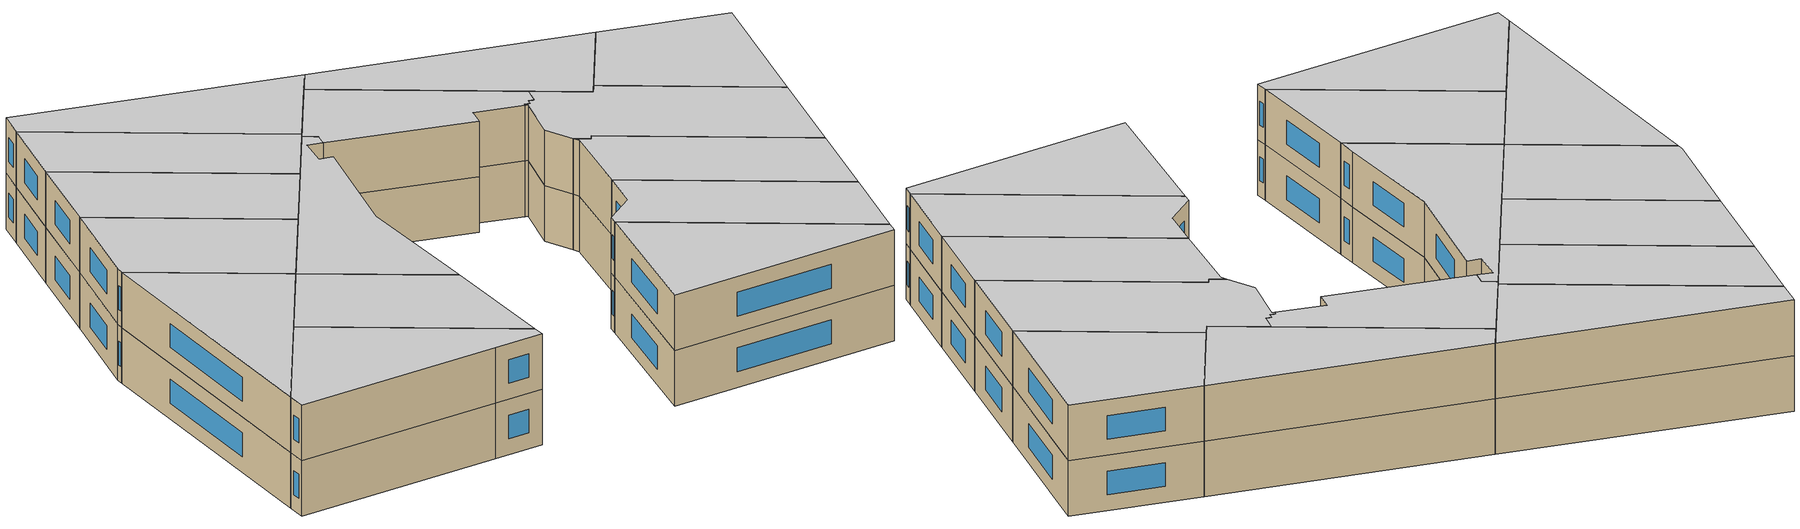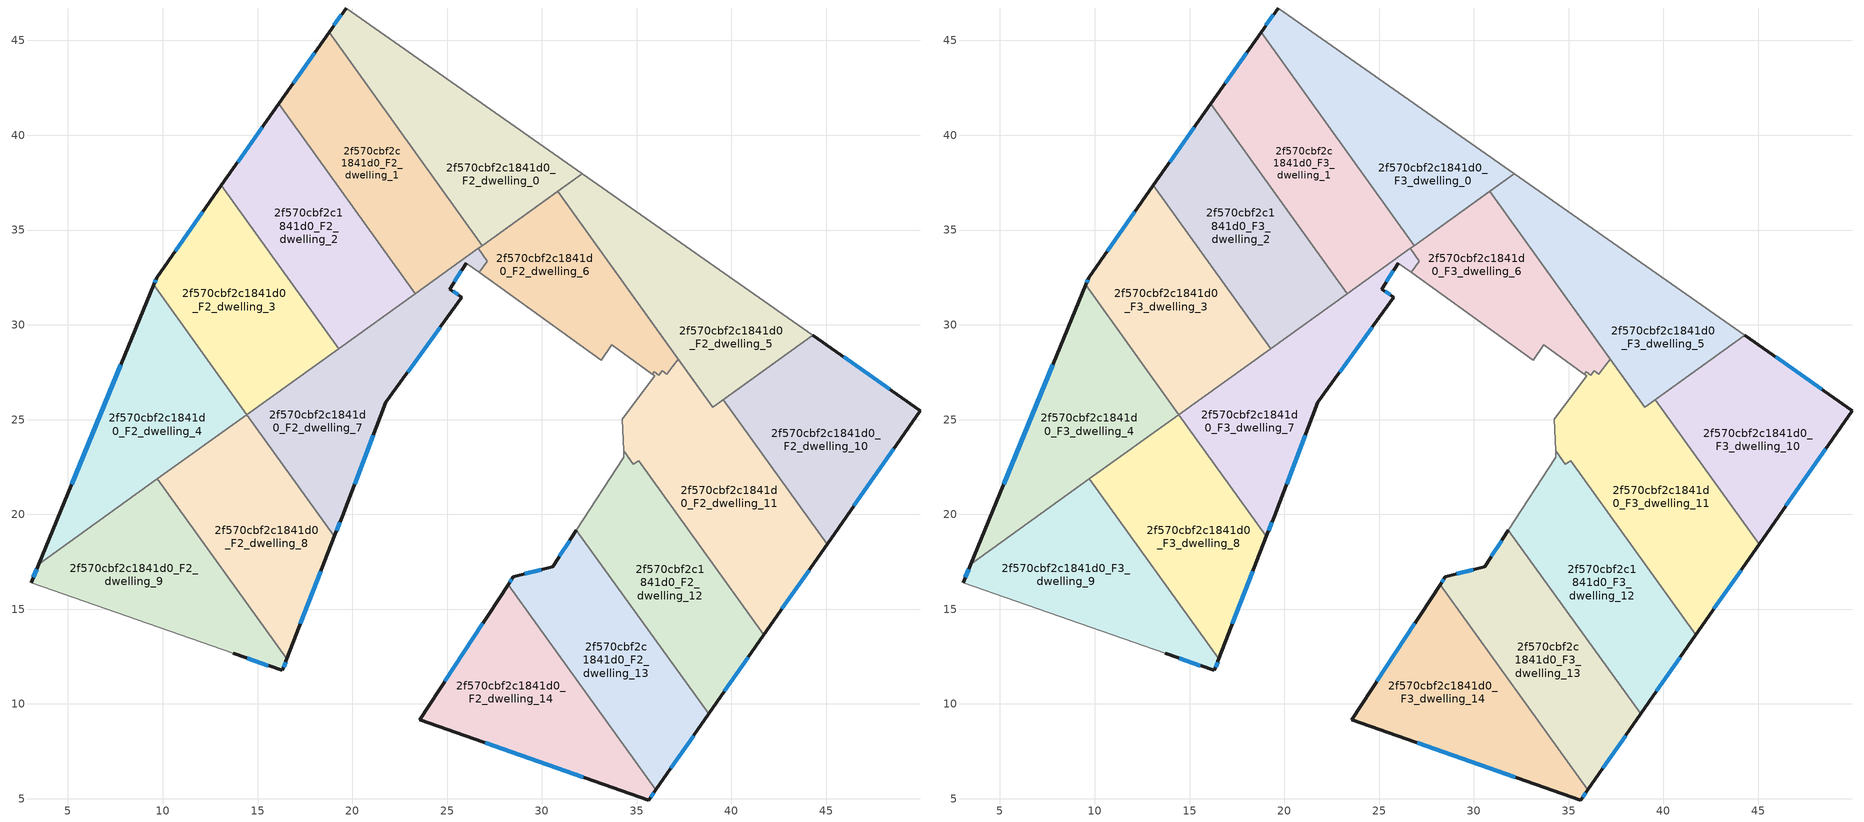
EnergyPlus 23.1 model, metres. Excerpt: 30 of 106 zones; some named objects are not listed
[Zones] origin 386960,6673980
2f570cbf2c1841d0_F2_dwelling_0
 floor to 2f570cbf2c1841d0_F1_dwelling_0 (EU_floor_Construction): 32.13,37.97 26.85,34.18 18.77,45.43 19.67,46.71 z6
 wall outside (EU_wall_Construction): 19.67,46.71 18.77,45.43 z6:9
 wall to 2f570cbf2c1841d0_F2_dwelling_1 (EU_wall_Construction): 18.77,45.43 26.85,34.18 z6:9
 wall adiabatic (EU_wall_Construction): 26.85,34.18 32.13,37.97 19.67,46.71 z6:9
 window (EU_Window_Construction): 19.41,46.35 19.03,45.8 z6.86:8.14
2f570cbf2c1841d0_F2_dwelling_1
 floor to 2f570cbf2c1841d0_F1_dwelling_1 (EU_floor_Construction): 18.77,45.43 26.85,34.18 23.32,31.64 16.12,41.66 z6
 wall outside (EU_wall_Construction): 18.77,45.43 16.12,41.66 z6:9
 wall to 2f570cbf2c1841d0_F2_dwelling_2 (EU_wall_Construction): 16.12,41.66 23.32,31.64 z6:9
 wall to 2f570cbf2c1841d0_F2_dwelling_7 (EU_wall_Construction): 23.32,31.64 26.64,34.03 z6:9
 wall to 2f570cbf2c1841d0_F2_dwelling_6 (EU_wall_Construction): 26.64,34.03 26.85,34.18 z6:9
 window (EU_Window_Construction): 18.01,44.35 16.88,42.73 z6.86:8.14
2f570cbf2c1841d0_F2_dwelling_10
 floor to 2f570cbf2c1841d0_F1_dwelling_10 (EU_floor_Construction): 49.96,25.47 45.05,18.43 39.57,26.05 44.3,29.44 z6
 wall outside (EU_wall_Construction): 45.05,18.43 49.96,25.47 44.3,29.44 z6:9
 wall to 2f570cbf2c1841d0_F2_dwelling_11 (EU_wall_Construction): 39.57,26.05 45.05,18.43 z6:9
 wall adiabatic (EU_wall_Construction): 44.3,29.44 39.57,26.05 z6:9
 window (EU_Window_Construction): 48.34,26.61 45.91,28.31 / 46.45,20.44 48.56,23.46 z6.86:8.14
2f570cbf2c1841d0_F2_dwelling_11
 floor to 2f570cbf2c1841d0_F1_dwelling_11 (EU_floor_Construction): 39.57,26.05 45.05,18.43 41.71,13.64 35.1,22.84 34.82,22.64 34.73,22.76 34.31,23.35 34.23,25.01 35.95,27.31 35.83,27.39 35.92,27.51 36.17,27.34 36.35,27.58 36.59,27.4 36.9,27.81 37.18,28.19 39.01,25.64 z6
 wall outside (EU_wall_Construction): 41.71,13.64 45.05,18.43 z6:9
 wall adiabatic (EU_wall_Construction): 35.83,27.39 35.95,27.31 34.23,25.01 34.31,23.35 34.73,22.76 34.82,22.64 / 39.57,26.05 39.01,25.64 37.18,28.19 z6:9
 wall to 2f570cbf2c1841d0_F2_dwelling_6 (EU_wall_Construction): 37.18,28.19 36.9,27.81 36.59,27.4 36.35,27.58 36.17,27.34 35.92,27.51 35.83,27.39 z6:9
 wall to 2f570cbf2c1841d0_F2_dwelling_12 (EU_wall_Construction): 34.82,22.64 35.1,22.84 41.71,13.64 z6:9
 window (EU_Window_Construction): 42.66,15.01 44.09,17.06 z6.86:8.14
2f570cbf2c1841d0_F2_dwelling_12
 floor to 2f570cbf2c1841d0_F1_dwelling_12 (EU_floor_Construction): 35.1,22.84 41.71,13.64 38.8,9.47 31.82,19.17 34.32,23.01 34.31,23.35 34.82,22.64 z6
 wall outside (EU_wall_Construction): 38.8,9.47 41.71,13.64 z6:9
 wall to 2f570cbf2c1841d0_F2_dwelling_13 (EU_wall_Construction): 31.82,19.17 38.8,9.47 z6:9
 wall adiabatic (EU_wall_Construction): 34.82,22.64 34.31,23.35 34.32,23.01 31.82,19.17 z6:9
 window (EU_Window_Construction): 39.63,10.66 40.88,12.45 z6.86:8.14
2f570cbf2c1841d0_F2_dwelling_13
 floor to 2f570cbf2c1841d0_F1_dwelling_13 (EU_floor_Construction): 31.82,19.17 38.8,9.47 36,5.46 28.22,16.29 28.49,16.71 30.56,17.24 z6
 wall outside (EU_wall_Construction): 36,5.46 38.8,9.47 / 31.82,19.17 30.56,17.24 28.49,16.71 28.22,16.29 z6:9
 wall to 2f570cbf2c1841d0_F2_dwelling_14 (EU_wall_Construction): 28.22,16.29 36,5.46 z6:9
 window (EU_Window_Construction): 36.8,6.61 38,8.32 / 28.41,16.59 28.3,16.41 / 29.97,17.09 29.08,16.86 / 31.46,18.62 30.92,17.79 z6.86:8.14
2f570cbf2c1841d0_F2_dwelling_14
 floor to 2f570cbf2c1841d0_F1_dwelling_14 (EU_floor_Construction): 28.22,16.29 36,5.46 35.63,4.93 23.55,9.17 z6
 wall outside (EU_wall_Construction): 28.22,16.29 23.55,9.17 35.63,4.93 36,5.46 z6:9
 window (EU_Window_Construction): 27,7.96 32.18,6.14 / 26.88,14.26 24.88,11.2 / 35.74,5.08 35.89,5.31 z6.86:8.14
2f570cbf2c1841d0_F2_dwelling_2
 floor to 2f570cbf2c1841d0_F1_dwelling_2 (EU_floor_Construction): 16.12,41.66 23.32,31.64 19.28,28.74 13.1,37.35 z6
 wall outside (EU_wall_Construction): 16.12,41.66 13.1,37.35 z6:9
 wall to 2f570cbf2c1841d0_F2_dwelling_3 (EU_wall_Construction): 13.1,37.35 19.28,28.74 z6:9
 wall to 2f570cbf2c1841d0_F2_dwelling_7 (EU_wall_Construction): 19.28,28.74 23.32,31.64 z6:9
 window (EU_Window_Construction): 15.26,40.43 13.96,38.58 z6.86:8.14
2f570cbf2c1841d0_F2_dwelling_3
 floor to 2f570cbf2c1841d0_F1_dwelling_3 (EU_floor_Construction): 13.1,37.35 19.28,28.74 14.44,25.26 9.52,32.11 9.68,32.48 z6
 wall outside (EU_wall_Construction): 13.1,37.35 9.68,32.48 9.52,32.11 z6:9
 wall to 2f570cbf2c1841d0_F2_dwelling_4 (EU_wall_Construction): 9.52,32.11 14.44,25.26 z6:9
 wall to 2f570cbf2c1841d0_F2_dwelling_7 (EU_wall_Construction): 14.44,25.26 19.28,28.74 z6:9
 window (EU_Window_Construction): 9.63,32.37 9.57,32.21 / 12.12,35.96 10.65,33.87 z6.86:8.14
2f570cbf2c1841d0_F2_dwelling_4
 floor to 2f570cbf2c1841d0_F1_dwelling_4 (EU_floor_Construction): 9.52,32.11 14.44,25.26 3.46,17.37 z6
 wall outside (EU_wall_Construction): 9.52,32.11 3.46,17.37 z6:9
 wall to 2f570cbf2c1841d0_F2_dwelling_9 (EU_wall_Construction): 3.46,17.37 9.72,21.87 z6:9
 wall to 2f570cbf2c1841d0_F2_dwelling_8 (EU_wall_Construction): 9.72,21.87 14.44,25.26 z6:9
 window (EU_Window_Construction): 7.79,27.9 5.19,21.58 z6.86:8.14
2f570cbf2c1841d0_F2_dwelling_5
 floor to 2f570cbf2c1841d0_F1_dwelling_5 (EU_floor_Construction): 44.3,29.44 39.01,25.64 30.82,37.04 32.13,37.97 z6
 wall adiabatic (EU_wall_Construction): 30.82,37.04 39.01,25.64 44.3,29.44 32.13,37.97 30.82,37.04 z6:9
2f570cbf2c1841d0_F2_dwelling_6
 floor to 2f570cbf2c1841d0_F1_dwelling_6 (EU_floor_Construction): 30.82,37.04 37.18,28.19 36.9,27.81 36.59,27.4 36.35,27.58 36.17,27.34 35.92,27.51 35.83,27.39 33.68,28.95 33.13,28.14 26.69,32.76 27.12,33.36 26.64,34.03 z6
 wall adiabatic (EU_wall_Construction): 26.64,34.03 27.12,33.36 26.69,32.76 33.13,28.14 33.68,28.95 35.83,27.39 / 37.18,28.19 30.82,37.04 26.85,34.18 z6:9
2f570cbf2c1841d0_F2_dwelling_7
 floor to 2f570cbf2c1841d0_F1_dwelling_7 (EU_floor_Construction): 26.64,34.03 27.12,33.35 26.69,32.76 26.01,33.25 25.13,31.88 25.77,31.46 21.77,25.91 19.46,19.87 19.06,18.84 14.44,25.26 z6
 wall outside (EU_wall_Construction): 19.06,18.84 19.46,19.87 21.77,25.91 25.77,31.46 25.13,31.88 26.01,33.25 z6:9
 wall to 2f570cbf2c1841d0_F2_dwelling_8 (EU_wall_Construction): 14.44,25.26 19.06,18.84 z6:9
 wall adiabatic (EU_wall_Construction): 26.01,33.25 26.69,32.76 27.12,33.35 26.64,34.03 z6:9
 window (EU_Window_Construction): 20.12,21.6 21.11,24.19 / 19.17,19.13 19.34,19.58 / 25.38,32.27 25.76,32.86 / 25.58,31.58 25.31,31.76 / 22.91,27.5 24.63,29.88 z6.86:8.14
2f570cbf2c1841d0_F2_dwelling_8
 floor to 2f570cbf2c1841d0_F1_dwelling_8 (EU_floor_Construction): 14.44,25.26 19.06,18.84 16.54,12.38 9.72,21.87 z6
 wall outside (EU_wall_Construction): 16.54,12.38 19.06,18.84 z6:9
 wall to 2f570cbf2c1841d0_F2_dwelling_9 (EU_wall_Construction): 9.72,21.87 16.54,12.38 z6:9
 window (EU_Window_Construction): 17.26,14.22 18.34,16.99 z6.86:8.14
2f570cbf2c1841d0_F2_dwelling_9
 floor to 2f570cbf2c1841d0_F1_dwelling_9 (EU_floor_Construction): 9.72,21.87 16.54,12.38 16.3,11.76 13.72,12.68 3.06,16.4 3.46,17.37 z6
 wall outside (EU_wall_Construction): 3.46,17.37 3.06,16.4 / 13.72,12.68 16.3,11.76 16.54,12.38 z6:9
 wall adiabatic (EU_wall_Construction): 3.06,16.4 13.72,12.68 z6:9
 window (EU_Window_Construction): 3.35,17.1 3.18,16.68 / 16.37,11.94 16.47,12.2 / 14.46,12.42 15.57,12.03 z6.86:8.14
2f570cbf2c1841d0_F3_dwelling_0
 floor to 2f570cbf2c1841d0_F2_dwelling_0 (EU_floor_Construction): 32.13,37.97 26.85,34.18 18.77,45.43 19.67,46.71 z9
 wall outside (EU_wall_Construction): 19.67,46.71 18.77,45.43 z9:12
 wall to 2f570cbf2c1841d0_F3_dwelling_1 (EU_wall_Construction): 18.77,45.43 26.85,34.18 z9:12
 wall adiabatic (EU_wall_Construction): 26.85,34.18 32.13,37.97 19.67,46.71 z9:12
 window (EU_Window_Construction): 19.41,46.35 19.03,45.8 z9.86:11.14
 ceiling to 2f570cbf2c1841d0_F4_dwelling_0 (EU_floor_Construction): 32.13,37.97 19.67,46.71 18.77,45.43 26.85,34.18 z12
2f570cbf2c1841d0_F3_dwelling_1
 floor to 2f570cbf2c1841d0_F2_dwelling_1 (EU_floor_Construction): 18.77,45.43 26.85,34.18 23.32,31.64 16.12,41.66 z9
 wall outside (EU_wall_Construction): 18.77,45.43 16.12,41.66 z9:12
 wall to 2f570cbf2c1841d0_F3_dwelling_2 (EU_wall_Construction): 16.12,41.66 23.32,31.64 z9:12
 wall to 2f570cbf2c1841d0_F3_dwelling_7 (EU_wall_Construction): 23.32,31.64 26.64,34.03 z9:12
 wall to 2f570cbf2c1841d0_F3_dwelling_6 (EU_wall_Construction): 26.64,34.03 26.85,34.18 z9:12
 window (EU_Window_Construction): 18.01,44.35 16.88,42.73 z9.86:11.14
 ceiling to 2f570cbf2c1841d0_F4_dwelling_1 (EU_floor_Construction): 26.85,34.18 18.77,45.43 16.12,41.66 23.32,31.64 z12
2f570cbf2c1841d0_F3_dwelling_10
 floor to 2f570cbf2c1841d0_F2_dwelling_10 (EU_floor_Construction): 49.96,25.47 45.05,18.43 39.57,26.05 44.3,29.44 z9
 wall outside (EU_wall_Construction): 45.05,18.43 49.96,25.47 44.3,29.44 z9:12
 wall to 2f570cbf2c1841d0_F3_dwelling_11 (EU_wall_Construction): 39.57,26.05 45.05,18.43 z9:12
 wall adiabatic (EU_wall_Construction): 44.3,29.44 39.57,26.05 z9:12
 window (EU_Window_Construction): 48.34,26.61 45.91,28.31 / 46.45,20.44 48.56,23.46 z9.86:11.14
 ceiling to 2f570cbf2c1841d0_F4_dwelling_10 (EU_floor_Construction): 45.05,18.43 49.96,25.47 44.3,29.44 39.57,26.05 z12
2f570cbf2c1841d0_F3_dwelling_11
 floor to 2f570cbf2c1841d0_F2_dwelling_11 (EU_floor_Construction): 39.57,26.05 45.05,18.43 41.71,13.64 35.1,22.84 34.82,22.64 34.73,22.76 34.31,23.35 34.23,25.01 35.95,27.31 35.83,27.39 35.92,27.51 36.17,27.34 36.35,27.58 36.59,27.4 36.9,27.81 37.18,28.19 39.01,25.64 z9
 wall outside (EU_wall_Construction): 41.71,13.64 45.05,18.43 z9:12
 wall adiabatic (EU_wall_Construction): 35.83,27.39 35.95,27.31 34.23,25.01 34.31,23.35 34.73,22.76 34.82,22.64 / 39.57,26.05 39.01,25.64 37.18,28.19 z9:12
 wall to 2f570cbf2c1841d0_F3_dwelling_6 (EU_wall_Construction): 37.18,28.19 36.9,27.81 36.59,27.4 36.35,27.58 36.17,27.34 35.92,27.51 35.83,27.39 z9:12
 wall to 2f570cbf2c1841d0_F3_dwelling_12 (EU_wall_Construction): 34.82,22.64 35.1,22.84 41.71,13.64 z9:12
 window (EU_Window_Construction): 42.66,15.01 44.09,17.06 z9.86:11.14
 ceiling to 2f570cbf2c1841d0_F4_dwelling_11 (EU_floor_Construction): 41.71,13.64 45.05,18.43 39.57,26.05 39.01,25.64 37.18,28.19 36.9,27.81 36.59,27.4 36.35,27.58 36.17,27.34 35.92,27.51 35.83,27.39 35.95,27.31 34.23,25.01 34.31,23.35 34.73,22.76 34.82,22.64 35.1,22.84 z12
2f570cbf2c1841d0_F3_dwelling_12
 floor to 2f570cbf2c1841d0_F2_dwelling_12 (EU_floor_Construction): 35.1,22.84 41.71,13.64 38.8,9.47 31.82,19.17 34.32,23.01 34.31,23.35 34.82,22.64 z9
 wall outside (EU_wall_Construction): 38.8,9.47 41.71,13.64 z9:12
 wall to 2f570cbf2c1841d0_F3_dwelling_13 (EU_wall_Construction): 31.82,19.17 38.8,9.47 z9:12
 wall adiabatic (EU_wall_Construction): 34.82,22.64 34.31,23.35 34.32,23.01 31.82,19.17 z9:12
 window (EU_Window_Construction): 39.63,10.66 40.88,12.45 z9.86:11.14
 ceiling to 2f570cbf2c1841d0_F4_dwelling_12 (EU_floor_Construction): 38.8,9.47 41.71,13.64 35.1,22.84 34.82,22.64 34.31,23.35 34.32,23.01 31.82,19.17 z12
2f570cbf2c1841d0_F3_dwelling_13
 floor to 2f570cbf2c1841d0_F2_dwelling_13 (EU_floor_Construction): 31.82,19.17 38.8,9.47 36,5.46 28.22,16.29 28.49,16.71 30.56,17.24 z9
 wall outside (EU_wall_Construction): 36,5.46 38.8,9.47 / 31.82,19.17 30.56,17.24 28.49,16.71 28.22,16.29 z9:12
 wall to 2f570cbf2c1841d0_F3_dwelling_14 (EU_wall_Construction): 28.22,16.29 36,5.46 z9:12
 window (EU_Window_Construction): 36.8,6.61 38,8.32 / 28.41,16.59 28.3,16.41 / 29.97,17.09 29.08,16.86 / 31.46,18.62 30.92,17.79 z9.86:11.14
 ceiling to 2f570cbf2c1841d0_F4_dwelling_13 (EU_floor_Construction): 36,5.46 38.8,9.47 31.82,19.17 30.56,17.24 28.49,16.71 28.22,16.29 z12
2f570cbf2c1841d0_F3_dwelling_14
 floor to 2f570cbf2c1841d0_F2_dwelling_14 (EU_floor_Construction): 28.22,16.29 36,5.46 35.63,4.93 23.55,9.17 z9
 wall outside (EU_wall_Construction): 28.22,16.29 23.55,9.17 35.63,4.93 36,5.46 z9:12
 window (EU_Window_Construction): 27,7.96 32.18,6.14 / 26.88,14.26 24.88,11.2 / 35.74,5.08 35.89,5.31 z9.86:11.14
 ceiling to 2f570cbf2c1841d0_F4_dwelling_14 (EU_floor_Construction): 35.63,4.93 36,5.46 28.22,16.29 23.55,9.17 z12
2f570cbf2c1841d0_F3_dwelling_2
 floor to 2f570cbf2c1841d0_F2_dwelling_2 (EU_floor_Construction): 16.12,41.66 23.32,31.64 19.28,28.74 13.1,37.35 z9
 wall outside (EU_wall_Construction): 16.12,41.66 13.1,37.35 z9:12
 wall to 2f570cbf2c1841d0_F3_dwelling_3 (EU_wall_Construction): 13.1,37.35 19.28,28.74 z9:12
 wall to 2f570cbf2c1841d0_F3_dwelling_7 (EU_wall_Construction): 19.28,28.74 23.32,31.64 z9:12
 window (EU_Window_Construction): 15.26,40.43 13.96,38.58 z9.86:11.14
 ceiling to 2f570cbf2c1841d0_F4_dwelling_2 (EU_floor_Construction): 23.32,31.64 16.12,41.66 13.1,37.35 19.28,28.74 z12
2f570cbf2c1841d0_F3_dwelling_3
 floor to 2f570cbf2c1841d0_F2_dwelling_3 (EU_floor_Construction): 13.1,37.35 19.28,28.74 14.44,25.26 9.52,32.11 9.68,32.48 z9
 wall outside (EU_wall_Construction): 13.1,37.35 9.68,32.48 9.52,32.11 z9:12
 wall to 2f570cbf2c1841d0_F3_dwelling_4 (EU_wall_Construction): 9.52,32.11 14.44,25.26 z9:12
 wall to 2f570cbf2c1841d0_F3_dwelling_7 (EU_wall_Construction): 14.44,25.26 19.28,28.74 z9:12
 window (EU_Window_Construction): 9.63,32.37 9.57,32.21 / 12.12,35.96 10.65,33.87 z9.86:11.14
 ceiling to 2f570cbf2c1841d0_F4_dwelling_3 (EU_floor_Construction): 19.28,28.74 13.1,37.35 9.68,32.48 9.52,32.11 14.44,25.26 z12
2f570cbf2c1841d0_F3_dwelling_4
 floor to 2f570cbf2c1841d0_F2_dwelling_4 (EU_floor_Construction): 9.52,32.11 14.44,25.26 3.46,17.37 z9
 wall outside (EU_wall_Construction): 9.52,32.11 3.46,17.37 z9:12
 wall to 2f570cbf2c1841d0_F3_dwelling_9 (EU_wall_Construction): 3.46,17.37 9.72,21.87 z9:12
 wall to 2f570cbf2c1841d0_F3_dwelling_8 (EU_wall_Construction): 9.72,21.87 14.44,25.26 z9:12
 window (EU_Window_Construction): 7.79,27.9 5.19,21.58 z9.86:11.14
 ceiling to 2f570cbf2c1841d0_F4_dwelling_4 (EU_floor_Construction): 14.44,25.26 9.52,32.11 3.46,17.37 z12
2f570cbf2c1841d0_F3_dwelling_5
 floor to 2f570cbf2c1841d0_F2_dwelling_5 (EU_floor_Construction): 44.3,29.44 39.01,25.64 30.82,37.04 32.13,37.97 z9
 wall adiabatic (EU_wall_Construction): 30.82,37.04 39.01,25.64 44.3,29.44 32.13,37.97 30.82,37.04 z9:12
 ceiling to 2f570cbf2c1841d0_F4_dwelling_5 (EU_floor_Construction): 44.3,29.44 32.13,37.97 30.82,37.04 39.01,25.64 z12
2f570cbf2c1841d0_F3_dwelling_6
 floor to 2f570cbf2c1841d0_F2_dwelling_6 (EU_floor_Construction): 30.82,37.04 37.18,28.19 36.9,27.81 36.59,27.4 36.35,27.58 36.17,27.34 35.92,27.51 35.83,27.39 33.68,28.95 33.13,28.14 26.69,32.76 27.12,33.36 26.64,34.03 z9
 wall adiabatic (EU_wall_Construction): 26.64,34.03 27.12,33.36 26.69,32.76 33.13,28.14 33.68,28.95 35.83,27.39 / 37.18,28.19 30.82,37.04 26.85,34.18 z9:12
 ceiling to 2f570cbf2c1841d0_F4_dwelling_6 (EU_floor_Construction): 36.9,27.81 37.18,28.19 30.82,37.04 26.64,34.03 27.12,33.36 26.69,32.76 33.13,28.14 33.68,28.95 35.83,27.39 35.92,27.51 36.17,27.34 36.35,27.58 36.59,27.4 z12
2f570cbf2c1841d0_F3_dwelling_7
 floor to 2f570cbf2c1841d0_F2_dwelling_7 (EU_floor_Construction): 26.64,34.03 27.12,33.35 26.69,32.76 26.01,33.25 25.13,31.88 25.77,31.46 21.77,25.91 19.46,19.87 19.06,18.84 14.44,25.26 z9
 wall outside (EU_wall_Construction): 19.06,18.84 19.46,19.87 21.77,25.91 25.77,31.46 25.13,31.88 26.01,33.25 z9:12
 wall to 2f570cbf2c1841d0_F3_dwelling_8 (EU_wall_Construction): 14.44,25.26 19.06,18.84 z9:12
 wall adiabatic (EU_wall_Construction): 26.01,33.25 26.69,32.76 27.12,33.35 26.64,34.03 z9:12
 window (EU_Window_Construction): 20.12,21.6 21.11,24.19 / 19.17,19.13 19.34,19.58 / 25.38,32.27 25.76,32.86 / 25.58,31.58 25.31,31.76 / 22.91,27.5 24.63,29.88 z9.86:11.14
 ceiling to 2f570cbf2c1841d0_F4_dwelling_7 (EU_floor_Construction): 19.46,19.87 21.77,25.91 25.77,31.46 25.13,31.88 26.01,33.25 26.69,32.76 27.12,33.35 26.64,34.03 14.44,25.26 19.06,18.84 z12
2f570cbf2c1841d0_F3_dwelling_8
 floor to 2f570cbf2c1841d0_F2_dwelling_8 (EU_floor_Construction): 14.44,25.26 19.06,18.84 16.54,12.38 9.72,21.87 z9
 wall outside (EU_wall_Construction): 16.54,12.38 19.06,18.84 z9:12
 wall to 2f570cbf2c1841d0_F3_dwelling_9 (EU_wall_Construction): 9.72,21.87 16.54,12.38 z9:12
 window (EU_Window_Construction): 17.26,14.22 18.34,16.99 z9.86:11.14
 ceiling to 2f570cbf2c1841d0_F4_dwelling_8 (EU_floor_Construction): 16.54,12.38 19.06,18.84 14.44,25.26 9.72,21.87 z12
2f570cbf2c1841d0_F3_dwelling_9
 floor to 2f570cbf2c1841d0_F2_dwelling_9 (EU_floor_Construction): 9.72,21.87 16.54,12.38 16.3,11.76 13.72,12.68 3.06,16.4 3.46,17.37 z9
 wall outside (EU_wall_Construction): 3.46,17.37 3.06,16.4 / 13.72,12.68 16.3,11.76 16.54,12.38 z9:12
 wall adiabatic (EU_wall_Construction): 3.06,16.4 13.72,12.68 z9:12
 window (EU_Window_Construction): 3.35,17.1 3.18,16.68 / 16.37,11.94 16.47,12.2 / 14.46,12.42 15.57,12.03 z9.86:11.14
 ceiling to 2f570cbf2c1841d0_F4_dwelling_9 (EU_floor_Construction): 16.3,11.76 16.54,12.38 9.72,21.87 3.46,17.37 3.06,16.4 13.72,12.68 z12
[Building]
EU S2 Campaign: North Axis=0; Terrain=City; Solar Distribution=FullExterior
[Site:Location]
Helsinki-Vantaa.AP: Latitude=60.317; Longitude=24.963; Time Zone=2; Elevation=54.6
[SizingPeriod:WeatherFileDays]
AnnualSizingPeriod: Begin Month=1; Begin Day of Month=1; End Month=12; End Day of Month=31; Day of Week for Start Day=Monday; Use Weather File Daylight Saving Period=No; Use Weather File Rain and Snow Indicators=No
[MATERIAL]
EU_InternalMass_Material: Roughness=MediumRough; Thickness=0.1; Conductivity=1; Density=1800; Specific Heat=900; Thermal Absorptance=0.9; Solar Absorptance=0.7; Visible Absorptance=0.7
[MATERIAL:NOMASS] Roughness=MediumRough; Thermal Absorptance=0.9; Solar Absorptance=0.7; Visible Absorptance=0.7
Name | Thermal Resistance
EU_wall_NoMass | 1.10183
EU_floor_NoMass | 1.70606
[WINDOWMATERIAL:SIMPLEGLAZINGSYSTEM]
EU_Window_SimpleGlazing: UFactor=3.11035; Solar Heat Gain Coefficient=0.8; Visible Transmittance=0.8
[CONSTRUCTION]
EU_wall_Construction: EU_wall_NoMass
EU_floor_Construction: EU_floor_NoMass
EU_Window_Construction: EU_Window_SimpleGlazing
EU_InternalMass_Construction: EU_InternalMass_Material
[ZONE] Type=1; Multiplier=1; Ceiling Height=autocalculate; Floor Area=autocalculate; Part of Total Floor Area=Yes
Name | Volume
2f570cbf2c1841d0_F2_dwelling_0; 2f570cbf2c1841d0_F3_dwelling_0 | 170.91
2f570cbf2c1841d0_F2_dwelling_1; 2f570cbf2c1841d0_F3_dwelling_1 | 170.892
2f570cbf2c1841d0_F2_dwelling_10; 2f570cbf2c1841d0_F3_dwelling_10 | 170.889
2f570cbf2c1841d0_F2_dwelling_11; 2f570cbf2c1841d0_F3_dwelling_11 | 211.165
2f570cbf2c1841d0_F2_dwelling_12; 2f570cbf2c1841d0_F3_dwelling_12 | 172.662
2f570cbf2c1841d0_F2_dwelling_13; 2f570cbf2c1841d0_F3_dwelling_13 | 170.912
2f570cbf2c1841d0_F2_dwelling_14; 2f570cbf2c1841d0_F3_dwelling_14 | 170.901
2f570cbf2c1841d0_F2_dwelling_2; 2f570cbf2c1841d0_F3_dwelling_2 | 170.908
2f570cbf2c1841d0_F2_dwelling_3; 2f570cbf2c1841d0_F3_dwelling_3 | 170.907
2f570cbf2c1841d0_F2_dwelling_4; 2f570cbf2c1841d0_F3_dwelling_4 | 170.905
2f570cbf2c1841d0_F2_dwelling_5; 2f570cbf2c1841d0_F3_dwelling_5 | 170.877
2f570cbf2c1841d0_F2_dwelling_6; 2f570cbf2c1841d0_F3_dwelling_6 | 133.054
2f570cbf2c1841d0_F2_dwelling_7; 2f570cbf2c1841d0_F3_dwelling_7 | 166.752
2f570cbf2c1841d0_F2_dwelling_8; 2f570cbf2c1841d0_F3_dwelling_8 | 170.891
2f570cbf2c1841d0_F2_dwelling_9; 2f570cbf2c1841d0_F3_dwelling_9 | 170.884
[INTERNALMASS] Construction=EU_InternalMass_Construction
Name | Zone or ZoneList | Surface Area
2f570cbf2c1841d0_F2_dwelling_0_EU_InternalMass | 2f570cbf2c1841d0_F2_dwelling_0 | 56.97
2f570cbf2c1841d0_F2_dwelling_1_EU_InternalMass | 2f570cbf2c1841d0_F2_dwelling_1 | 56.9637
2f570cbf2c1841d0_F2_dwelling_2_EU_InternalMass | 2f570cbf2c1841d0_F2_dwelling_2 | 56.969
2f570cbf2c1841d0_F2_dwelling_3_EU_InternalMass | 2f570cbf2c1841d0_F2_dwelling_3 | 56.969
2f570cbf2c1841d0_F2_dwelling_4_EU_InternalMass | 2f570cbf2c1841d0_F2_dwelling_4 | 56.9681
2f570cbf2c1841d0_F2_dwelling_5_EU_InternalMass | 2f570cbf2c1841d0_F2_dwelling_5 | 56.9589
2f570cbf2c1841d0_F2_dwelling_6_EU_InternalMass | 2f570cbf2c1841d0_F2_dwelling_6 | 44.351
2f570cbf2c1841d0_F2_dwelling_7_EU_InternalMass | 2f570cbf2c1841d0_F2_dwelling_7 | 55.5841
2f570cbf2c1841d0_F2_dwelling_8_EU_InternalMass | 2f570cbf2c1841d0_F2_dwelling_8 | 56.9634
2f570cbf2c1841d0_F2_dwelling_9_EU_InternalMass | 2f570cbf2c1841d0_F2_dwelling_9 | 56.9612
2f570cbf2c1841d0_F2_dwelling_10_EU_InternalMass | 2f570cbf2c1841d0_F2_dwelling_10 | 56.9632
2f570cbf2c1841d0_F2_dwelling_11_EU_InternalMass | 2f570cbf2c1841d0_F2_dwelling_11 | 70.3884
2f570cbf2c1841d0_F2_dwelling_12_EU_InternalMass | 2f570cbf2c1841d0_F2_dwelling_12 | 57.5546
2f570cbf2c1841d0_F2_dwelling_13_EU_InternalMass | 2f570cbf2c1841d0_F2_dwelling_13 | 56.9707
2f570cbf2c1841d0_F2_dwelling_14_EU_InternalMass | 2f570cbf2c1841d0_F2_dwelling_14 | 56.9673
2f570cbf2c1841d0_F3_dwelling_0_EU_InternalMass | 2f570cbf2c1841d0_F3_dwelling_0 | 56.97
2f570cbf2c1841d0_F3_dwelling_1_EU_InternalMass | 2f570cbf2c1841d0_F3_dwelling_1 | 56.9637
2f570cbf2c1841d0_F3_dwelling_2_EU_InternalMass | 2f570cbf2c1841d0_F3_dwelling_2 | 56.969
2f570cbf2c1841d0_F3_dwelling_3_EU_InternalMass | 2f570cbf2c1841d0_F3_dwelling_3 | 56.969
2f570cbf2c1841d0_F3_dwelling_4_EU_InternalMass | 2f570cbf2c1841d0_F3_dwelling_4 | 56.9681
2f570cbf2c1841d0_F3_dwelling_5_EU_InternalMass | 2f570cbf2c1841d0_F3_dwelling_5 | 56.9589
2f570cbf2c1841d0_F3_dwelling_6_EU_InternalMass | 2f570cbf2c1841d0_F3_dwelling_6 | 44.351
2f570cbf2c1841d0_F3_dwelling_7_EU_InternalMass | 2f570cbf2c1841d0_F3_dwelling_7 | 55.5841
2f570cbf2c1841d0_F3_dwelling_8_EU_InternalMass | 2f570cbf2c1841d0_F3_dwelling_8 | 56.9634
2f570cbf2c1841d0_F3_dwelling_9_EU_InternalMass | 2f570cbf2c1841d0_F3_dwelling_9 | 56.9612
2f570cbf2c1841d0_F3_dwelling_10_EU_InternalMass | 2f570cbf2c1841d0_F3_dwelling_10 | 56.9632
2f570cbf2c1841d0_F3_dwelling_11_EU_InternalMass | 2f570cbf2c1841d0_F3_dwelling_11 | 70.3884
2f570cbf2c1841d0_F3_dwelling_12_EU_InternalMass | 2f570cbf2c1841d0_F3_dwelling_12 | 57.5546
2f570cbf2c1841d0_F3_dwelling_13_EU_InternalMass | 2f570cbf2c1841d0_F3_dwelling_13 | 56.9707
2f570cbf2c1841d0_F3_dwelling_14_EU_InternalMass | 2f570cbf2c1841d0_F3_dwelling_14 | 56.9673
[OTHEREQUIPMENT] Fuel Type=Electricity; Design Level Calculation Method=Watts/Area; Power per Zone Floor Area=1; Fraction Latent=0; Fraction Radiant=0; Fraction Lost=0; Carbon Dioxide Generation Rate=0; EndUse Subcategory=EU_Step8_InternalGains
Name | Zone or ZoneList or Space or SpaceList | Schedule
EU_Step8_InternalGain_2f570cbf2c1841d0_F2_dwelling_0_f000 | 2f570cbf2c1841d0_F2_dwelling_0 | EU_Step8_GainSchedule_2f570cbf2c1841d0_F2_dwelling_0_f000
EU_Step8_InternalGain_2f570cbf2c1841d0_F2_dwelling_1_f000 | 2f570cbf2c1841d0_F2_dwelling_1 | EU_Step8_GainSchedule_2f570cbf2c1841d0_F2_dwelling_1_f000
EU_Step8_InternalGain_2f570cbf2c1841d0_F2_dwelling_2_f000 | 2f570cbf2c1841d0_F2_dwelling_2 | EU_Step8_GainSchedule_2f570cbf2c1841d0_F2_dwelling_2_f000
EU_Step8_InternalGain_2f570cbf2c1841d0_F2_dwelling_3_f000 | 2f570cbf2c1841d0_F2_dwelling_3 | EU_Step8_GainSchedule_2f570cbf2c1841d0_F2_dwelling_3_f000
EU_Step8_InternalGain_2f570cbf2c1841d0_F2_dwelling_4_f000 | 2f570cbf2c1841d0_F2_dwelling_4 | EU_Step8_GainSchedule_2f570cbf2c1841d0_F2_dwelling_4_f000
EU_Step8_InternalGain_2f570cbf2c1841d0_F2_dwelling_5_f000 | 2f570cbf2c1841d0_F2_dwelling_5 | EU_Step8_GainSchedule_2f570cbf2c1841d0_F2_dwelling_5_f000
EU_Step8_InternalGain_2f570cbf2c1841d0_F2_dwelling_6_f000 | 2f570cbf2c1841d0_F2_dwelling_6 | EU_Step8_GainSchedule_2f570cbf2c1841d0_F2_dwelling_6_f000
EU_Step8_InternalGain_2f570cbf2c1841d0_F2_dwelling_7_f000 | 2f570cbf2c1841d0_F2_dwelling_7 | EU_Step8_GainSchedule_2f570cbf2c1841d0_F2_dwelling_7_f000
EU_Step8_InternalGain_2f570cbf2c1841d0_F2_dwelling_8_f000 | 2f570cbf2c1841d0_F2_dwelling_8 | EU_Step8_GainSchedule_2f570cbf2c1841d0_F2_dwelling_8_f000
EU_Step8_InternalGain_2f570cbf2c1841d0_F2_dwelling_9_f000 | 2f570cbf2c1841d0_F2_dwelling_9 | EU_Step8_GainSchedule_2f570cbf2c1841d0_F2_dwelling_9_f000
EU_Step8_InternalGain_2f570cbf2c1841d0_F2_dwelling_10_f000 | 2f570cbf2c1841d0_F2_dwelling_10 | EU_Step8_GainSchedule_2f570cbf2c1841d0_F2_dwelling_10_f000
EU_Step8_InternalGain_2f570cbf2c1841d0_F2_dwelling_11_f000 | 2f570cbf2c1841d0_F2_dwelling_11 | EU_Step8_GainSchedule_2f570cbf2c1841d0_F2_dwelling_11_f000
EU_Step8_InternalGain_2f570cbf2c1841d0_F2_dwelling_12_f000 | 2f570cbf2c1841d0_F2_dwelling_12 | EU_Step8_GainSchedule_2f570cbf2c1841d0_F2_dwelling_12_f000
EU_Step8_InternalGain_2f570cbf2c1841d0_F2_dwelling_13_f000 | 2f570cbf2c1841d0_F2_dwelling_13 | EU_Step8_GainSchedule_2f570cbf2c1841d0_F2_dwelling_13_f000
EU_Step8_InternalGain_2f570cbf2c1841d0_F2_dwelling_14_f000 | 2f570cbf2c1841d0_F2_dwelling_14 | EU_Step8_GainSchedule_2f570cbf2c1841d0_F2_dwelling_14_f000
EU_Step8_InternalGain_2f570cbf2c1841d0_F3_dwelling_0_f000 | 2f570cbf2c1841d0_F3_dwelling_0 | EU_Step8_GainSchedule_2f570cbf2c1841d0_F3_dwelling_0_f000
EU_Step8_InternalGain_2f570cbf2c1841d0_F3_dwelling_1_f000 | 2f570cbf2c1841d0_F3_dwelling_1 | EU_Step8_GainSchedule_2f570cbf2c1841d0_F3_dwelling_1_f000
EU_Step8_InternalGain_2f570cbf2c1841d0_F3_dwelling_2_f000 | 2f570cbf2c1841d0_F3_dwelling_2 | EU_Step8_GainSchedule_2f570cbf2c1841d0_F3_dwelling_2_f000
EU_Step8_InternalGain_2f570cbf2c1841d0_F3_dwelling_3_f000 | 2f570cbf2c1841d0_F3_dwelling_3 | EU_Step8_GainSchedule_2f570cbf2c1841d0_F3_dwelling_3_f000
EU_Step8_InternalGain_2f570cbf2c1841d0_F3_dwelling_4_f000 | 2f570cbf2c1841d0_F3_dwelling_4 | EU_Step8_GainSchedule_2f570cbf2c1841d0_F3_dwelling_4_f000
EU_Step8_InternalGain_2f570cbf2c1841d0_F3_dwelling_5_f000 | 2f570cbf2c1841d0_F3_dwelling_5 | EU_Step8_GainSchedule_2f570cbf2c1841d0_F3_dwelling_5_f000
EU_Step8_InternalGain_2f570cbf2c1841d0_F3_dwelling_6_f000 | 2f570cbf2c1841d0_F3_dwelling_6 | EU_Step8_GainSchedule_2f570cbf2c1841d0_F3_dwelling_6_f000
EU_Step8_InternalGain_2f570cbf2c1841d0_F3_dwelling_7_f000 | 2f570cbf2c1841d0_F3_dwelling_7 | EU_Step8_GainSchedule_2f570cbf2c1841d0_F3_dwelling_7_f000
EU_Step8_InternalGain_2f570cbf2c1841d0_F3_dwelling_8_f000 | 2f570cbf2c1841d0_F3_dwelling_8 | EU_Step8_GainSchedule_2f570cbf2c1841d0_F3_dwelling_8_f000
EU_Step8_InternalGain_2f570cbf2c1841d0_F3_dwelling_9_f000 | 2f570cbf2c1841d0_F3_dwelling_9 | EU_Step8_GainSchedule_2f570cbf2c1841d0_F3_dwelling_9_f000
EU_Step8_InternalGain_2f570cbf2c1841d0_F3_dwelling_10_f000 | 2f570cbf2c1841d0_F3_dwelling_10 | EU_Step8_GainSchedule_2f570cbf2c1841d0_F3_dwelling_10_f000
EU_Step8_InternalGain_2f570cbf2c1841d0_F3_dwelling_11_f000 | 2f570cbf2c1841d0_F3_dwelling_11 | EU_Step8_GainSchedule_2f570cbf2c1841d0_F3_dwelling_11_f000
EU_Step8_InternalGain_2f570cbf2c1841d0_F3_dwelling_12_f000 | 2f570cbf2c1841d0_F3_dwelling_12 | EU_Step8_GainSchedule_2f570cbf2c1841d0_F3_dwelling_12_f000
EU_Step8_InternalGain_2f570cbf2c1841d0_F3_dwelling_13_f000 | 2f570cbf2c1841d0_F3_dwelling_13 | EU_Step8_GainSchedule_2f570cbf2c1841d0_F3_dwelling_13_f000
EU_Step8_InternalGain_2f570cbf2c1841d0_F3_dwelling_14_f000 | 2f570cbf2c1841d0_F3_dwelling_14 | EU_Step8_GainSchedule_2f570cbf2c1841d0_F3_dwelling_14_f000
[ZONEVENTILATION:DESIGNFLOWRATE] Schedule=EU_AlwaysOn; Design Flow Rate Calculation Method=AirChanges/Hour; Air Changes per Hour=0.756316; Ventilation Type=Natural; Fan Pressure Rise=0; Fan Total Efficiency=1; Constant Term Coefficient=1; Temperature Term Coefficient=0; Velocity Term Coefficient=0; Velocity Squared Term Coefficient=0; Minimum Indoor Temperature=-100; Maximum Indoor Temperature=100; Delta Temperature=-100; Minimum Outdoor Temperature=-100; Maximum Outdoor Temperature=100; Maximum Wind Speed=40
Name | Zone or ZoneList or Space or SpaceList
EU_ConstantAir_2f570cbf2c1841d0_F2_dwelling_0 | 2f570cbf2c1841d0_F2_dwelling_0
EU_ConstantAir_2f570cbf2c1841d0_F2_dwelling_1 | 2f570cbf2c1841d0_F2_dwelling_1
EU_ConstantAir_2f570cbf2c1841d0_F2_dwelling_2 | 2f570cbf2c1841d0_F2_dwelling_2
EU_ConstantAir_2f570cbf2c1841d0_F2_dwelling_3 | 2f570cbf2c1841d0_F2_dwelling_3
EU_ConstantAir_2f570cbf2c1841d0_F2_dwelling_4 | 2f570cbf2c1841d0_F2_dwelling_4
EU_ConstantAir_2f570cbf2c1841d0_F2_dwelling_5 | 2f570cbf2c1841d0_F2_dwelling_5
EU_ConstantAir_2f570cbf2c1841d0_F2_dwelling_6 | 2f570cbf2c1841d0_F2_dwelling_6
EU_ConstantAir_2f570cbf2c1841d0_F2_dwelling_7 | 2f570cbf2c1841d0_F2_dwelling_7
EU_ConstantAir_2f570cbf2c1841d0_F2_dwelling_8 | 2f570cbf2c1841d0_F2_dwelling_8
EU_ConstantAir_2f570cbf2c1841d0_F2_dwelling_9 | 2f570cbf2c1841d0_F2_dwelling_9
EU_ConstantAir_2f570cbf2c1841d0_F2_dwelling_10 | 2f570cbf2c1841d0_F2_dwelling_10
EU_ConstantAir_2f570cbf2c1841d0_F2_dwelling_11 | 2f570cbf2c1841d0_F2_dwelling_11
EU_ConstantAir_2f570cbf2c1841d0_F2_dwelling_12 | 2f570cbf2c1841d0_F2_dwelling_12
EU_ConstantAir_2f570cbf2c1841d0_F2_dwelling_13 | 2f570cbf2c1841d0_F2_dwelling_13
EU_ConstantAir_2f570cbf2c1841d0_F2_dwelling_14 | 2f570cbf2c1841d0_F2_dwelling_14
EU_ConstantAir_2f570cbf2c1841d0_F3_dwelling_0 | 2f570cbf2c1841d0_F3_dwelling_0
EU_ConstantAir_2f570cbf2c1841d0_F3_dwelling_1 | 2f570cbf2c1841d0_F3_dwelling_1
EU_ConstantAir_2f570cbf2c1841d0_F3_dwelling_2 | 2f570cbf2c1841d0_F3_dwelling_2
EU_ConstantAir_2f570cbf2c1841d0_F3_dwelling_3 | 2f570cbf2c1841d0_F3_dwelling_3
EU_ConstantAir_2f570cbf2c1841d0_F3_dwelling_4 | 2f570cbf2c1841d0_F3_dwelling_4
EU_ConstantAir_2f570cbf2c1841d0_F3_dwelling_5 | 2f570cbf2c1841d0_F3_dwelling_5
EU_ConstantAir_2f570cbf2c1841d0_F3_dwelling_6 | 2f570cbf2c1841d0_F3_dwelling_6
EU_ConstantAir_2f570cbf2c1841d0_F3_dwelling_7 | 2f570cbf2c1841d0_F3_dwelling_7
EU_ConstantAir_2f570cbf2c1841d0_F3_dwelling_8 | 2f570cbf2c1841d0_F3_dwelling_8
EU_ConstantAir_2f570cbf2c1841d0_F3_dwelling_9 | 2f570cbf2c1841d0_F3_dwelling_9
EU_ConstantAir_2f570cbf2c1841d0_F3_dwelling_10 | 2f570cbf2c1841d0_F3_dwelling_10
EU_ConstantAir_2f570cbf2c1841d0_F3_dwelling_11 | 2f570cbf2c1841d0_F3_dwelling_11
EU_ConstantAir_2f570cbf2c1841d0_F3_dwelling_12 | 2f570cbf2c1841d0_F3_dwelling_12
EU_ConstantAir_2f570cbf2c1841d0_F3_dwelling_13 | 2f570cbf2c1841d0_F3_dwelling_13
EU_ConstantAir_2f570cbf2c1841d0_F3_dwelling_14 | 2f570cbf2c1841d0_F3_dwelling_14
[HVACTEMPLATE:THERMOSTAT] Constant Heating Setpoint=20; Constant Cooling Setpoint=50
EU_HeatOnly_2f570cbf2c1841d0_F2_dwelling_3; EU_HeatOnly_2f570cbf2c1841d0_F2_dwelling_4; EU_HeatOnly_2f570cbf2c1841d0_F2_dwelling_5; EU_HeatOnly_2f570cbf2c1841d0_F2_dwelling_6; EU_HeatOnly_2f570cbf2c1841d0_F2_dwelling_7; EU_HeatOnly_2f570cbf2c1841d0_F2_dwelling_8; EU_HeatOnly_2f570cbf2c1841d0_F2_dwelling_9; EU_HeatOnly_2f570cbf2c1841d0_F2_dwelling_10; EU_HeatOnly_2f570cbf2c1841d0_F2_dwelling_11; EU_HeatOnly_2f570cbf2c1841d0_F2_dwelling_12; EU_HeatOnly_2f570cbf2c1841d0_F2_dwelling_13; EU_HeatOnly_2f570cbf2c1841d0_F2_dwelling_14; EU_HeatOnly_2f570cbf2c1841d0_F3_dwelling_0; EU_HeatOnly_2f570cbf2c1841d0_F3_dwelling_1; EU_HeatOnly_2f570cbf2c1841d0_F3_dwelling_2; EU_HeatOnly_2f570cbf2c1841d0_F3_dwelling_3; EU_HeatOnly_2f570cbf2c1841d0_F3_dwelling_4; EU_HeatOnly_2f570cbf2c1841d0_F3_dwelling_5; EU_HeatOnly_2f570cbf2c1841d0_F3_dwelling_6; EU_HeatOnly_2f570cbf2c1841d0_F3_dwelling_7; EU_HeatOnly_2f570cbf2c1841d0_F3_dwelling_8; EU_HeatOnly_2f570cbf2c1841d0_F3_dwelling_9; EU_HeatOnly_2f570cbf2c1841d0_F3_dwelling_10; EU_HeatOnly_2f570cbf2c1841d0_F3_dwelling_11; EU_HeatOnly_2f570cbf2c1841d0_F3_dwelling_12; EU_HeatOnly_2f570cbf2c1841d0_F3_dwelling_13; EU_HeatOnly_2f570cbf2c1841d0_F3_dwelling_14; EU_HeatOnly_2f570cbf2c1841d0_F4_dwelling_0; EU_HeatOnly_2f570cbf2c1841d0_F4_dwelling_1; EU_HeatOnly_2f570cbf2c1841d0_F4_dwelling_2; EU_HeatOnly_2f570cbf2c1841d0_F4_dwelling_3; EU_HeatOnly_2f570cbf2c1841d0_F4_dwelling_4; EU_HeatOnly_2f570cbf2c1841d0_F4_dwelling_5
[HVACTEMPLATE:ZONE:IDEALLOADSAIRSYSTEM] System Availability Schedule=EU_AlwaysOn; Maximum Heating Supply Air Temperature=50; Minimum Cooling Supply Air Temperature=13; Maximum Heating Supply Air Humidity Ratio=0.0156; Minimum Cooling Supply Air Humidity Ratio=0.0077; Heating Limit=NoLimit; Cooling Limit=NoLimit; Heating Availability Schedule=EU_AlwaysOn; Cooling Availability Schedule=EU_CoolingOff; Dehumidification Control Type=ConstantSensibleHeatRatio; Cooling Sensible Heat Ratio=0.7; Dehumidification Setpoint=60; Humidification Control Type=None; Humidification Setpoint=30; Outdoor Air Method=None; Outdoor Air Flow Rate per Person=0.00944; Outdoor Air Flow Rate per Zone Floor Area=0; Outdoor Air Flow Rate per Zone=0; Demand Controlled Ventilation Type=None; Outdoor Air Economizer Type=NoEconomizer; Heat Recovery Type=None; Sensible Heat Recovery Effectiveness=0.7; Latent Heat Recovery Effectiveness=0.65
Name | Template Thermostat
2f570cbf2c1841d0_F2_dwelling_0 | EU_HeatOnly_2f570cbf2c1841d0_F2_dwelling_0
2f570cbf2c1841d0_F2_dwelling_1 | EU_HeatOnly_2f570cbf2c1841d0_F2_dwelling_1
2f570cbf2c1841d0_F2_dwelling_2 | EU_HeatOnly_2f570cbf2c1841d0_F2_dwelling_2
2f570cbf2c1841d0_F2_dwelling_3 | EU_HeatOnly_2f570cbf2c1841d0_F2_dwelling_3
2f570cbf2c1841d0_F2_dwelling_4 | EU_HeatOnly_2f570cbf2c1841d0_F2_dwelling_4
2f570cbf2c1841d0_F2_dwelling_5 | EU_HeatOnly_2f570cbf2c1841d0_F2_dwelling_5
2f570cbf2c1841d0_F2_dwelling_6 | EU_HeatOnly_2f570cbf2c1841d0_F2_dwelling_6
2f570cbf2c1841d0_F2_dwelling_7 | EU_HeatOnly_2f570cbf2c1841d0_F2_dwelling_7
2f570cbf2c1841d0_F2_dwelling_8 | EU_HeatOnly_2f570cbf2c1841d0_F2_dwelling_8
2f570cbf2c1841d0_F2_dwelling_9 | EU_HeatOnly_2f570cbf2c1841d0_F2_dwelling_9
2f570cbf2c1841d0_F2_dwelling_10 | EU_HeatOnly_2f570cbf2c1841d0_F2_dwelling_10
2f570cbf2c1841d0_F2_dwelling_11 | EU_HeatOnly_2f570cbf2c1841d0_F2_dwelling_11
2f570cbf2c1841d0_F2_dwelling_12 | EU_HeatOnly_2f570cbf2c1841d0_F2_dwelling_12
2f570cbf2c1841d0_F2_dwelling_13 | EU_HeatOnly_2f570cbf2c1841d0_F2_dwelling_13
2f570cbf2c1841d0_F2_dwelling_14 | EU_HeatOnly_2f570cbf2c1841d0_F2_dwelling_14
2f570cbf2c1841d0_F3_dwelling_0 | EU_HeatOnly_2f570cbf2c1841d0_F3_dwelling_0
2f570cbf2c1841d0_F3_dwelling_1 | EU_HeatOnly_2f570cbf2c1841d0_F3_dwelling_1
2f570cbf2c1841d0_F3_dwelling_2 | EU_HeatOnly_2f570cbf2c1841d0_F3_dwelling_2
2f570cbf2c1841d0_F3_dwelling_3 | EU_HeatOnly_2f570cbf2c1841d0_F3_dwelling_3
2f570cbf2c1841d0_F3_dwelling_4 | EU_HeatOnly_2f570cbf2c1841d0_F3_dwelling_4
2f570cbf2c1841d0_F3_dwelling_5 | EU_HeatOnly_2f570cbf2c1841d0_F3_dwelling_5
2f570cbf2c1841d0_F3_dwelling_6 | EU_HeatOnly_2f570cbf2c1841d0_F3_dwelling_6
2f570cbf2c1841d0_F3_dwelling_7 | EU_HeatOnly_2f570cbf2c1841d0_F3_dwelling_7
2f570cbf2c1841d0_F3_dwelling_8 | EU_HeatOnly_2f570cbf2c1841d0_F3_dwelling_8
2f570cbf2c1841d0_F3_dwelling_9 | EU_HeatOnly_2f570cbf2c1841d0_F3_dwelling_9
2f570cbf2c1841d0_F3_dwelling_10 | EU_HeatOnly_2f570cbf2c1841d0_F3_dwelling_10
2f570cbf2c1841d0_F3_dwelling_11 | EU_HeatOnly_2f570cbf2c1841d0_F3_dwelling_11
2f570cbf2c1841d0_F3_dwelling_12 | EU_HeatOnly_2f570cbf2c1841d0_F3_dwelling_12
2f570cbf2c1841d0_F3_dwelling_13 | EU_HeatOnly_2f570cbf2c1841d0_F3_dwelling_13
2f570cbf2c1841d0_F3_dwelling_14 | EU_HeatOnly_2f570cbf2c1841d0_F3_dwelling_14
[SIZING:ZONE] Zone Cooling Design Supply Air Temperature Input Method=SupplyAirTemperature; Zone Cooling Design Supply Air Temperature=13; Zone Heating Design Supply Air Temperature Input Method=SupplyAirTemperature; Zone Heating Design Supply Air Temperature=50; Zone Cooling Design Supply Air Humidity Ratio=0.008; Zone Heating Design Supply Air Humidity Ratio=0.008; Cooling Design Air Flow Method=DesignDay; Cooling Design Air Flow Rate=0; Cooling Minimum Air Flow per Zone Floor Area=0.000762; Cooling Minimum Air Flow=0; Cooling Minimum Air Flow Fraction=0.2; Heating Design Air Flow Method=DesignDay; Heating Design Air Flow Rate=0; Heating Maximum Air Flow per Zone Floor Area=0.002032; Heating Maximum Air Flow=0.141576; Heating Maximum Air Flow Fraction=0.3; Account for Dedicated Outdoor Air System=No; Dedicated Outdoor Air System Control Strategy=NeutralSupplyAir; Dedicated Outdoor Air Low Setpoint Temperature for Design=autosize; Dedicated Outdoor Air High Setpoint Temperature for Design=autosize; Zone Load Sizing Method=Sensible Load Only No Latent Load; Zone Latent Cooling Design Supply Air Humidity Ratio Input Method=HumidityRatioDifference; Zone Cooling Design Supply Air Humidity Ratio Difference=0.005; Zone Latent Heating Design Supply Air Humidity Ratio Input Method=HumidityRatioDifference; Zone Humidification Design Supply Air Humidity Ratio Difference=0.005
2f570cbf2c1841d0_F2_dwelling_0; 2f570cbf2c1841d0_F2_dwelling_1; 2f570cbf2c1841d0_F2_dwelling_2; 2f570cbf2c1841d0_F2_dwelling_3; 2f570cbf2c1841d0_F2_dwelling_4; 2f570cbf2c1841d0_F2_dwelling_5; 2f570cbf2c1841d0_F2_dwelling_6; 2f570cbf2c1841d0_F2_dwelling_7; 2f570cbf2c1841d0_F2_dwelling_8; 2f570cbf2c1841d0_F2_dwelling_9; 2f570cbf2c1841d0_F2_dwelling_10; 2f570cbf2c1841d0_F2_dwelling_11; 2f570cbf2c1841d0_F2_dwelling_12; 2f570cbf2c1841d0_F2_dwelling_13; 2f570cbf2c1841d0_F2_dwelling_14; 2f570cbf2c1841d0_F3_dwelling_0; 2f570cbf2c1841d0_F3_dwelling_1; 2f570cbf2c1841d0_F3_dwelling_2; 2f570cbf2c1841d0_F3_dwelling_3; 2f570cbf2c1841d0_F3_dwelling_4; 2f570cbf2c1841d0_F3_dwelling_5; 2f570cbf2c1841d0_F3_dwelling_6; 2f570cbf2c1841d0_F3_dwelling_7; 2f570cbf2c1841d0_F3_dwelling_8; 2f570cbf2c1841d0_F3_dwelling_9; 2f570cbf2c1841d0_F3_dwelling_10; 2f570cbf2c1841d0_F3_dwelling_11; 2f570cbf2c1841d0_F3_dwelling_12; 2f570cbf2c1841d0_F3_dwelling_13; 2f570cbf2c1841d0_F3_dwelling_14
[SCHEDULE:CONSTANT]
Name | Hourly Value
EU_AlwaysOn | 1
EU_CoolingOff | 0
[SCHEDULE:FILE] Column Number=1; Rows to Skip at Top=0; Number of Hours of Data=8760; Column Separator=Comma; Interpolate to Timestep=No; Minutes per Item=60; Adjust Schedule for Daylight Savings=Yes
Name | File
EU_Step8_GainSchedule_2f570cbf2c1841d0_F2_dwelling_0_f000 | ../../schedules/2f570cbf2c1841d0/2f570cbf2c1841d0_F2_dwelling_0_f000_gain.csv
EU_Step8_GainSchedule_2f570cbf2c1841d0_F2_dwelling_1_f000 | ../../schedules/2f570cbf2c1841d0/2f570cbf2c1841d0_F2_dwelling_1_f000_gain.csv
EU_Step8_GainSchedule_2f570cbf2c1841d0_F2_dwelling_2_f000 | ../../schedules/2f570cbf2c1841d0/2f570cbf2c1841d0_F2_dwelling_2_f000_gain.csv
EU_Step8_GainSchedule_2f570cbf2c1841d0_F2_dwelling_3_f000 | ../../schedules/2f570cbf2c1841d0/2f570cbf2c1841d0_F2_dwelling_3_f000_gain.csv
EU_Step8_GainSchedule_2f570cbf2c1841d0_F2_dwelling_4_f000 | ../../schedules/2f570cbf2c1841d0/2f570cbf2c1841d0_F2_dwelling_4_f000_gain.csv
EU_Step8_GainSchedule_2f570cbf2c1841d0_F2_dwelling_5_f000 | ../../schedules/2f570cbf2c1841d0/2f570cbf2c1841d0_F2_dwelling_5_f000_gain.csv
EU_Step8_GainSchedule_2f570cbf2c1841d0_F2_dwelling_6_f000 | ../../schedules/2f570cbf2c1841d0/2f570cbf2c1841d0_F2_dwelling_6_f000_gain.csv
EU_Step8_GainSchedule_2f570cbf2c1841d0_F2_dwelling_7_f000 | ../../schedules/2f570cbf2c1841d0/2f570cbf2c1841d0_F2_dwelling_7_f000_gain.csv
EU_Step8_GainSchedule_2f570cbf2c1841d0_F2_dwelling_8_f000 | ../../schedules/2f570cbf2c1841d0/2f570cbf2c1841d0_F2_dwelling_8_f000_gain.csv
EU_Step8_GainSchedule_2f570cbf2c1841d0_F2_dwelling_9_f000 | ../../schedules/2f570cbf2c1841d0/2f570cbf2c1841d0_F2_dwelling_9_f000_gain.csv
EU_Step8_GainSchedule_2f570cbf2c1841d0_F2_dwelling_10_f000 | ../../schedules/2f570cbf2c1841d0/2f570cbf2c1841d0_F2_dwelling_10_f000_gain.csv
EU_Step8_GainSchedule_2f570cbf2c1841d0_F2_dwelling_11_f000 | ../../schedules/2f570cbf2c1841d0/2f570cbf2c1841d0_F2_dwelling_11_f000_gain.csv
EU_Step8_GainSchedule_2f570cbf2c1841d0_F2_dwelling_12_f000 | ../../schedules/2f570cbf2c1841d0/2f570cbf2c1841d0_F2_dwelling_12_f000_gain.csv
EU_Step8_GainSchedule_2f570cbf2c1841d0_F2_dwelling_13_f000 | ../../schedules/2f570cbf2c1841d0/2f570cbf2c1841d0_F2_dwelling_13_f000_gain.csv
EU_Step8_GainSchedule_2f570cbf2c1841d0_F2_dwelling_14_f000 | ../../schedules/2f570cbf2c1841d0/2f570cbf2c1841d0_F2_dwelling_14_f000_gain.csv
EU_Step8_GainSchedule_2f570cbf2c1841d0_F3_dwelling_0_f000 | ../../schedules/2f570cbf2c1841d0/2f570cbf2c1841d0_F3_dwelling_0_f000_gain.csv
EU_Step8_GainSchedule_2f570cbf2c1841d0_F3_dwelling_1_f000 | ../../schedules/2f570cbf2c1841d0/2f570cbf2c1841d0_F3_dwelling_1_f000_gain.csv
EU_Step8_GainSchedule_2f570cbf2c1841d0_F3_dwelling_2_f000 | ../../schedules/2f570cbf2c1841d0/2f570cbf2c1841d0_F3_dwelling_2_f000_gain.csv
EU_Step8_GainSchedule_2f570cbf2c1841d0_F3_dwelling_3_f000 | ../../schedules/2f570cbf2c1841d0/2f570cbf2c1841d0_F3_dwelling_3_f000_gain.csv
EU_Step8_GainSchedule_2f570cbf2c1841d0_F3_dwelling_4_f000 | ../../schedules/2f570cbf2c1841d0/2f570cbf2c1841d0_F3_dwelling_4_f000_gain.csv
EU_Step8_GainSchedule_2f570cbf2c1841d0_F3_dwelling_5_f000 | ../../schedules/2f570cbf2c1841d0/2f570cbf2c1841d0_F3_dwelling_5_f000_gain.csv
EU_Step8_GainSchedule_2f570cbf2c1841d0_F3_dwelling_6_f000 | ../../schedules/2f570cbf2c1841d0/2f570cbf2c1841d0_F3_dwelling_6_f000_gain.csv
EU_Step8_GainSchedule_2f570cbf2c1841d0_F3_dwelling_7_f000 | ../../schedules/2f570cbf2c1841d0/2f570cbf2c1841d0_F3_dwelling_7_f000_gain.csv
EU_Step8_GainSchedule_2f570cbf2c1841d0_F3_dwelling_8_f000 | ../../schedules/2f570cbf2c1841d0/2f570cbf2c1841d0_F3_dwelling_8_f000_gain.csv
EU_Step8_GainSchedule_2f570cbf2c1841d0_F3_dwelling_9_f000 | ../../schedules/2f570cbf2c1841d0/2f570cbf2c1841d0_F3_dwelling_9_f000_gain.csv
EU_Step8_GainSchedule_2f570cbf2c1841d0_F3_dwelling_10_f000 | ../../schedules/2f570cbf2c1841d0/2f570cbf2c1841d0_F3_dwelling_10_f000_gain.csv
EU_Step8_GainSchedule_2f570cbf2c1841d0_F3_dwelling_11_f000 | ../../schedules/2f570cbf2c1841d0/2f570cbf2c1841d0_F3_dwelling_11_f000_gain.csv
EU_Step8_GainSchedule_2f570cbf2c1841d0_F3_dwelling_12_f000 | ../../schedules/2f570cbf2c1841d0/2f570cbf2c1841d0_F3_dwelling_12_f000_gain.csv
EU_Step8_GainSchedule_2f570cbf2c1841d0_F3_dwelling_13_f000 | ../../schedules/2f570cbf2c1841d0/2f570cbf2c1841d0_F3_dwelling_13_f000_gain.csv
EU_Step8_GainSchedule_2f570cbf2c1841d0_F3_dwelling_14_f000 | ../../schedules/2f570cbf2c1841d0/2f570cbf2c1841d0_F3_dwelling_14_f000_gain.csv
